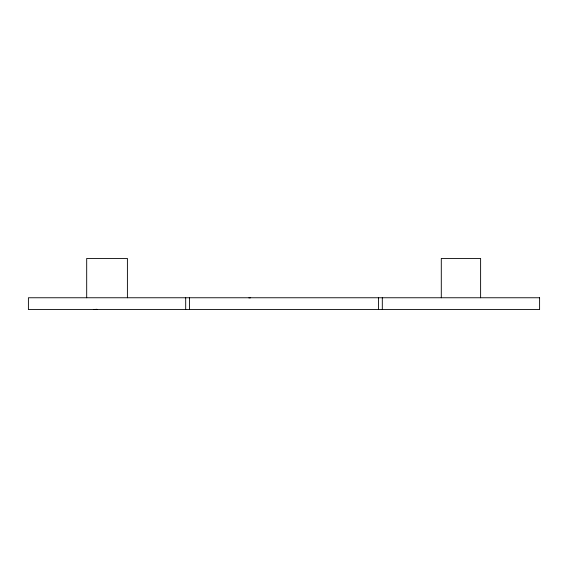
<?xml version="1.0" encoding="UTF-8"?>
<svg xmlns="http://www.w3.org/2000/svg" width="568" height="568" viewBox="0 0 568 568"><rect width="100%" height="100%" fill="white"/><g stroke="black" fill="none" stroke-linecap="round" stroke-linejoin="round"><path stroke-width="0.85" d="M93.372 309.56L96.908 309.297M248.898 297.895L250.666 297.76M480.613 297.76L480.613 258.44L441.293 258.44L441.293 297.76M382.307 297.76L382.307 309.56M378.529 297.76L378.529 309.56M189.471 297.76L189.471 309.56M185.693 297.76L185.693 309.56M127.402 297.76L127.402 258.44L86.691 258.44L86.691 297.76M539.6 297.76L28.4 297.76L28.4 309.56L539.6 309.56L539.6 297.76"/></g></svg>
